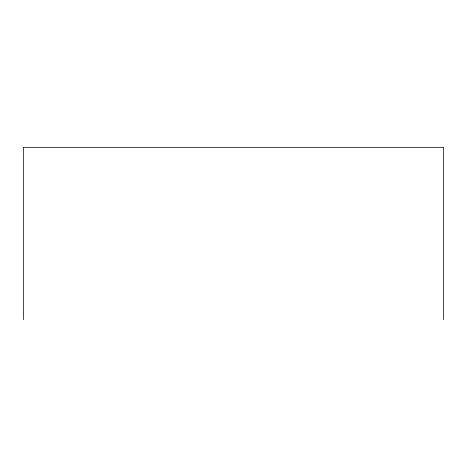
<?xml version="1.0" encoding="UTF-8"?>
<svg xmlns="http://www.w3.org/2000/svg" width="467" height="467" viewBox="0 0 467 467"><rect width="100%" height="100%" fill="white"/><g stroke="black" fill="none" stroke-linecap="round" stroke-linejoin="round"><path stroke-width="0.7" d="M443.65 319.667L443.65 147.333L23.35 147.333L23.35 319.667"/></g></svg>
